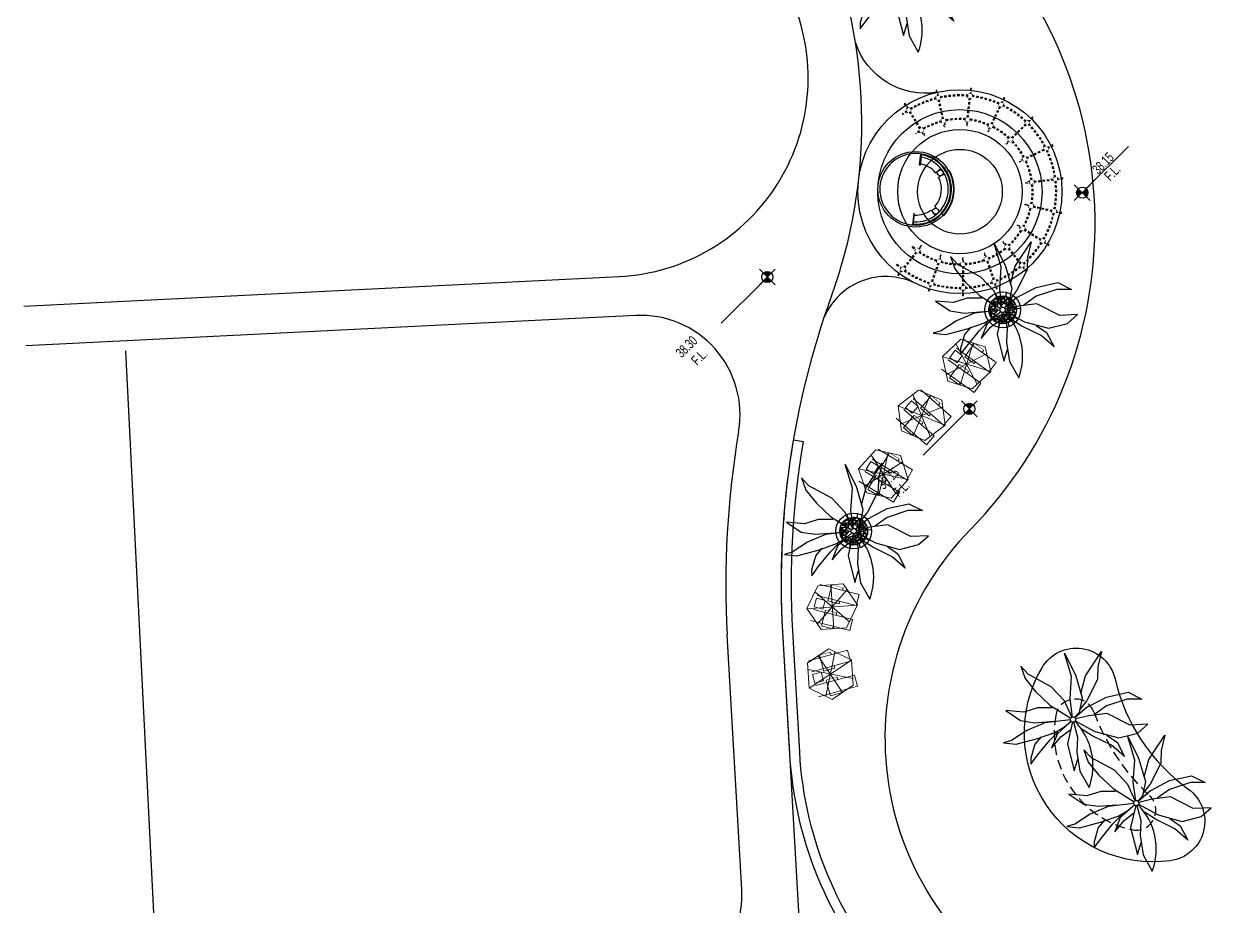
# Model space of a CAD drawing. Extents: x 309418 to 1212698, y 3438380 to 6877191.
# Drawn here: x 606396.4 to 606456.4, y 3438914.7 to 3438959.1 of the extents above; entities that cross this region are included whole.
import ezdxf
from ezdxf.enums import TextEntityAlignment as Align

# ---------------------------------------------------------------- set-up
doc = ezdxf.new("R2010")
doc.units = 0
doc.header["$MEASUREMENT"] = 0
doc.set_wipeout_variables(frame=1)
doc.linetypes.add('DASHED', pattern=[0.75, 0.5, -0.25])
doc.linetypes.add('DASHED2', pattern=[0.375, 0.25, -0.125])
for name, color, linetype in [('AR-arch.restaurant', 10, 'Continuous'), ('CR-GL$0$CR-SW', 4, 'Continuous'), ('Draft _ Lines', 20, 'Continuous'), ('DRAFT LINES', 32, 'Continuous'), ('LA-FN-PERGOLA', 20, 'DASHED2'), ('LA-GNRL-NOTES-Text-03', 240, 'Continuous'), ('LA-HARD-PAVE-HATCH-MARBLE-TYPE (PV - MT-BG-01-AN - RA- ∅ - 01)', 227, 'Continuous'), ('LA-HARD-PAVE-HATCH-WOOD-TYPE( PV - WO-DW-01-∅ - ∅-∅ - 04)', 17, 'Continuous'), ('LA-HARD-PAVE-LINE-01', 30, 'Continuous'), ('LA-PLNT-PALMS', 251, 'Continuous'), ('LA-PLNT-TREE-TRUNK', 52, 'Continuous'), ('LA-RC WALL', 5, 'Continuous')]:
    doc.layers.add(name, color=color, linetype=linetype)
doc.layers.add('HW-LA-SF-LOUNGE CHAIRS', color=215, linetype='Continuous', lineweight=0)
doc.layers.add('L-CON-SF-CABANA', color=215, linetype='Continuous', lineweight=0)
doc.layers.add('LA-GRAD-Spot Levels', color=7, linetype='Continuous', true_color=0xa50029)
doc.styles.add('TXT- (3)', font='gh-general font.shx', dxfattribs={"width": 0.7})

# ---------------------------------------------------------------- blocks, each defined once
blk = doc.blocks.new('THTRYH')
at = {"layer": 'LA-FN-PERGOLA'}
for p, q in [((682727.55, 820408.49), (682726.96, 820410.5)), ((682727.65, 820408.52), (682727.05, 820410.53)), ((682730.15, 820408.82), (682730.25, 820410.91)), ((682730.25, 820408.81), (682730.35, 820410.91)), ((682732.7, 820408.28), (682733.49, 820410.23)), ((682732.8, 820408.25), (682733.59, 820410.19)), ((682730.1, 820407.97), (682730.13, 820408.42)), ((682734.95, 820406.94), (682736.34, 820408.51)), ((682735.03, 820406.88), (682736.42, 820408.45)), ((682736.63, 820404.94), (682738.46, 820405.97)), ((682736.68, 820404.86), (682738.51, 820405.89)), ((682737.57, 820402.5), (682739.64, 820402.87)), ((682737.59, 820402.41), (682739.66, 820402.77)), ((682737.65, 820399.79), (682739.72, 820399.46)), ((682737.66, 820399.89), (682739.73, 820399.56)), ((682736.85, 820397.3), (682738.69, 820396.3)), ((682736.89, 820397.39), (682738.74, 820396.39)), ((682723.64, 820396.04), (682721.93, 820394.81)), ((682723.7, 820395.96), (682722, 820394.74)), ((682735.28, 820395.21), (682736.69, 820393.66)), ((682735.35, 820395.28), (682736.76, 820393.73)), ((682725.57, 820394.29), (682724.37, 820392.56)), ((682725.65, 820394.24), (682724.46, 820392.51)), ((682733.11, 820393.75), (682733.93, 820391.81)), ((682733.2, 820393.79), (682734.02, 820391.86)), ((682727.98, 820393.26), (682727.41, 820391.24)), ((682728.08, 820393.23), (682727.51, 820391.21)), ((682730.59, 820393.07), (682730.72, 820390.98)), ((682730.69, 820393.08), (682730.82, 820390.99))]:
    blk.add_line(p, q, dxfattribs=at)
for points in [[(682726.94, 820410.91), (682726.77, 820411.49, 0.002274), (682726.67, 820411.46), (682726.84, 820410.88)], [(682730.37, 820411.31), (682730.39, 820411.91, 0.002274), (682730.29, 820411.92), (682730.27, 820411.31)], [(682726.74, 820410.7, 0.002023), (682726.17, 820410.51), (682726.2, 820410.42, -0.001981), (682726.77, 820410.6, 0.001981)], [(682730.11, 820411.17, 0.073758), (682727.12, 820410.81, 0.073758)], [(682730.1, 820411.07, 0.073662), (682727.15, 820410.71, 0.073662)], [(682733.41, 820410.42, 0.073662), (682730.5, 820411.05, 0.073662)], [(682733.45, 820410.52, 0.073758), (682730.51, 820411.15, 0.073758)], [(682733.74, 820410.56), (682733.96, 820411.12, 0.002274), (682733.87, 820411.16), (682733.64, 820410.6)], [(682736.32, 820408.73, 0.073662), (682733.78, 820410.28, 0.073662)], [(682736.39, 820408.81, 0.073758), (682733.82, 820410.37, 0.073758)], [(682736.68, 820408.75), (682737.08, 820409.2, 0.002274), (682737.01, 820409.26), (682736.61, 820408.81)], [(682727.45, 820408.3, 0.001113), (682727.02, 820408.16), (682727.06, 820408.06, -0.001059), (682727.48, 820408.2, 0.001059)], [(682729.99, 820408.67, 0.07038), (682727.84, 820408.41, 0.07038)], [(682729.98, 820408.57, 0.070211), (682727.86, 820408.32, 0.070211)], [(682732.47, 820408.11, 0.070211), (682730.38, 820408.55, 0.070211)], [(682732.51, 820408.2, 0.07038), (682730.39, 820408.65, 0.07038)], [(682734.67, 820406.85, 0.070211), (682732.84, 820407.96, 0.070211)], [(682734.74, 820406.93, 0.07038), (682732.88, 820408.05, 0.07038)], [(682738.52, 820406.18, 0.073662), (682736.62, 820408.47, 0.073662)], [(682738.6, 820406.23, 0.073758), (682736.69, 820408.55, 0.073758)], [(682736.34, 820404.95, 0.070211), (682734.97, 820406.59, 0.070211)], [(682736.43, 820405, 0.07038), (682735.04, 820406.67, 0.07038)], [(682738.86, 820406.08), (682739.39, 820406.38, 0.002274), (682739.34, 820406.47), (682738.81, 820406.17)], [(682739.76, 820403.05, 0.073662), (682738.72, 820405.83, 0.073662)], [(682739.85, 820403.07, 0.073758), (682738.8, 820405.88, 0.073758)], [(682737.3, 820402.6, 0.070211), (682736.54, 820404.6, 0.070211)], [(682737.39, 820402.62, 0.07038), (682736.63, 820404.65, 0.07038)], [(682739.9, 820399.68, 0.073662), (682739.83, 820402.65, 0.073662)], [(682740, 820399.67, 0.073758), (682739.93, 820402.67, 0.073758)], [(682740.05, 820402.84), (682740.64, 820402.95, 0.002274), (682740.62, 820403.05), (682740.03, 820402.94)], [(682737.43, 820400.07, 0.070211), (682737.37, 820402.21, 0.070211)], [(682737.53, 820400.06, 0.07038), (682737.47, 820402.23, 0.07038)], [(682736.74, 820397.64, 0.070211), (682737.38, 820399.68, 0.070211)], [(682736.83, 820397.59, 0.07038), (682737.48, 820399.66, 0.07038)], [(682738.94, 820396.46, 0.073662), (682739.85, 820399.29, 0.073662)], [(682739.03, 820396.41, 0.073758), (682739.95, 820399.27, 0.073758)], [(682740.11, 820399.39), (682740.71, 820399.3, 0.002274), (682740.72, 820399.39), (682740.13, 820399.49)], [(682723.66, 820396.25, -0.001627), (682723.39, 820396.61), (682723.47, 820396.67, 0.001557), (682723.74, 820396.32, 0.002837)], [(682735.28, 820395.57, 0.070211), (682736.55, 820397.28, 0.070211)], [(682735.35, 820395.5, 0.07038), (682736.64, 820397.24, 0.07038)], [(682721.64, 820394.78, -0.001004), (682721.29, 820395.26), (682721.37, 820395.32, 0.00097), (682721.72, 820394.84, 0.001829)], [(682723.91, 820395.94, 0.07038), (682725.53, 820394.49, 0.07038)], [(682723.99, 820396, 0.070211), (682725.58, 820394.58, 0.070211)], [(682733.23, 820394.08, 0.070211), (682734.99, 820395.29, 0.070211)], [(682733.27, 820393.99, 0.07038), (682735.06, 820395.22, 0.07038)], [(682736.97, 820393.72, 0.073662), (682738.76, 820396.1, 0.073662)], [(682737.04, 820393.65, 0.073758), (682738.85, 820396.05, 0.073758)], [(682739.04, 820396.11), (682739.57, 820395.82, 0.002274), (682739.62, 820395.91), (682739.09, 820396.2)], [(682721.61, 820394.58), (682721.12, 820394.23, 0.002275), (682721.18, 820394.15), (682721.67, 820394.5)], [(682721.89, 820394.46, 0.073758), (682724.11, 820392.44, 0.073758)], [(682721.97, 820394.52, 0.073662), (682724.16, 820392.52, 0.073662)], [(682725.87, 820394.28, 0.07038), (682727.87, 820393.44, 0.07038)], [(682725.92, 820394.36, 0.070211), (682727.89, 820393.54, 0.070211)], [(682730.81, 820393.35, 0.070211), (682732.87, 820393.91, 0.070211)], [(682730.82, 820393.25, 0.07038), (682732.91, 820393.82, 0.07038)], [(682728.26, 820393.35, 0.07038), (682730.42, 820393.21, 0.07038)], [(682728.28, 820393.45, 0.070211), (682730.41, 820393.31, 0.070211)], [(682734.22, 820391.78, 0.073662), (682736.68, 820393.45, 0.073662)], [(682734.26, 820391.69, 0.073758), (682736.75, 820393.37, 0.073758)], [(682736.96, 820393.36), (682737.36, 820392.92, 0.002274), (682737.43, 820392.98), (682737.03, 820393.43)], [(682724.14, 820392.24), (682723.8, 820391.74, 0.002275), (682723.88, 820391.69), (682724.23, 820392.18)], [(682724.45, 820392.22, 0.073758), (682727.21, 820391.03, 0.073758)], [(682724.5, 820392.3, 0.073662), (682727.23, 820391.13, 0.073662)], [(682730.98, 820390.85, 0.073662), (682733.86, 820391.62, 0.073662)], [(682730.99, 820390.75, 0.073758), (682733.9, 820391.53, 0.073758)], [(682734.09, 820391.45), (682734.32, 820390.89, 0.002275), (682734.41, 820390.93), (682734.18, 820391.49)], [(682727.3, 820390.85), (682727.14, 820390.27, 0.002275), (682727.24, 820390.25), (682727.4, 820390.83)], [(682727.6, 820390.93, 0.073758), (682730.59, 820390.71, 0.073758)], [(682727.62, 820391.03, 0.073662), (682730.58, 820390.81, 0.073662)], [(682730.74, 820390.58), (682730.78, 820389.98, 0.002275), (682730.88, 820389.99), (682730.84, 820390.59)]]:
    blk.add_lwpolyline(points, format="xyb", dxfattribs=at)
at = {"layer": 'LA-FN-PERGOLA', "linetype": 'ByBlock'}
for points in [[(682726.7, 820410.84), (682727.08, 820410.95), (682727.19, 820410.57), (682726.81, 820410.46)], [(682730.11, 820411.32), (682730.51, 820411.3), (682730.5, 820410.9), (682730.1, 820410.92)], [(682733.5, 820410.66), (682733.87, 820410.51), (682733.72, 820410.14), (682733.35, 820410.28)], [(682736.48, 820408.92), (682736.79, 820408.66), (682736.52, 820408.36), (682736.22, 820408.62)], [(682727.41, 820408.44), (682727.79, 820408.56), (682727.91, 820408.17), (682727.52, 820408.06)], [(682730, 820408.83), (682730.4, 820408.81), (682730.38, 820408.41), (682729.98, 820408.43)], [(682732.57, 820408.34), (682732.94, 820408.19), (682732.79, 820407.82), (682732.42, 820407.97)], [(682734.84, 820407.04), (682735.14, 820406.78), (682734.88, 820406.48), (682734.58, 820406.74)], [(682736.56, 820405.07), (682736.76, 820404.73), (682736.41, 820404.53), (682736.21, 820404.87)], [(682738.73, 820406.3), (682738.93, 820405.96), (682738.59, 820405.76), (682738.39, 820406.1)], [(682737.54, 820402.65), (682737.62, 820402.26), (682737.23, 820402.18), (682737.15, 820402.57)], [(682740, 820403.09), (682740.08, 820402.7), (682739.69, 820402.63), (682739.61, 820403.02)], [(682737.68, 820400.04), (682737.63, 820399.64), (682737.23, 820399.7), (682737.29, 820400.09)], [(682740.15, 820399.65), (682740.09, 820399.25), (682739.7, 820399.31), (682739.75, 820399.7)], [(682736.96, 820397.53), (682736.78, 820397.17), (682736.42, 820397.35), (682736.6, 820397.71)], [(682723.79, 820395.85), (682723.54, 820396.16), (682723.86, 820396.41), (682724.11, 820396.1)], [(682739.16, 820396.34), (682738.98, 820395.99), (682738.62, 820396.17), (682738.81, 820396.52)], [(682735.46, 820395.39), (682735.17, 820395.11), (682734.89, 820395.4), (682735.18, 820395.67)], [(682721.77, 820394.37), (682721.53, 820394.69), (682721.84, 820394.93), (682722.09, 820394.62)], [(682725.79, 820394.15), (682725.45, 820394.36), (682725.66, 820394.7), (682726, 820394.49)], [(682733.34, 820393.85), (682732.98, 820393.68), (682732.81, 820394.05), (682733.17, 820394.22)], [(682737.15, 820393.54), (682736.86, 820393.26), (682736.58, 820393.55), (682736.87, 820393.83)], [(682724.37, 820392.09), (682724.03, 820392.31), (682724.25, 820392.65), (682724.58, 820392.43)], [(682728.22, 820393.2), (682727.83, 820393.29), (682727.92, 820393.68), (682728.31, 820393.59)], [(682730.84, 820393.1), (682730.44, 820393.06), (682730.4, 820393.45), (682730.79, 820393.5)], [(682727.56, 820390.79), (682727.17, 820390.88), (682727.27, 820391.27), (682727.65, 820391.18)], [(682734.32, 820391.55), (682733.96, 820391.39), (682733.79, 820391.75), (682734.16, 820391.92)], [(682731.01, 820390.6), (682730.61, 820390.56), (682730.57, 820390.96), (682730.97, 820391)]]:
    blk.add_lwpolyline(points, close=True, dxfattribs=at)
at = {"layer": 'LA-FN-PERGOLA'}
for points in [[(682727.67, 820408.1), (682727.79, 820407.67), (682727.89, 820407.7), (682727.76, 820408.13)], [(682730.23, 820408.41), (682730.2, 820407.96), (682730.1, 820407.97)], [(682732.55, 820407.91), (682732.39, 820407.5), (682732.48, 820407.46), (682732.65, 820407.88)], [(682734.68, 820406.65), (682734.39, 820406.31), (682734.46, 820406.24), (682734.76, 820406.58)], [(682736.28, 820404.75), (682735.89, 820404.53), (682735.94, 820404.44), (682736.34, 820404.66)], [(682737.18, 820402.43), (682736.74, 820402.36), (682736.75, 820402.26), (682737.2, 820402.34)], [(682737.27, 820399.96), (682736.82, 820400.03), (682736.81, 820399.93), (682737.25, 820399.86)], [(682736.5, 820397.49), (682736.1, 820397.71), (682736.15, 820397.8), (682736.54, 820397.58)], [(682724.03, 820396.2), (682724.39, 820396.46), (682724.33, 820396.54), (682723.96, 820396.27)], [(682725.88, 820394.56), (682726.14, 820394.93), (682726.05, 820394.99), (682725.8, 820394.62)], [(682735.01, 820395.51), (682734.71, 820395.84), (682734.78, 820395.91), (682735.08, 820395.58)], [(682728.18, 820393.62), (682728.31, 820394.05), (682728.21, 820394.08), (682728.09, 820393.64)], [(682730.66, 820393.48), (682730.63, 820393.93), (682730.53, 820393.92), (682730.56, 820393.47)], [(682733.05, 820394.16), (682732.87, 820394.57), (682732.78, 820394.53), (682732.96, 820394.12)]]:
    blk.add_lwpolyline(points, dxfattribs=at)
at = {"linetype": 'ByBlock'}
for points in [[(682726.7, 820410.84), (682727.08, 820410.95), (682727.19, 820410.57), (682726.81, 820410.46)], [(682730.11, 820411.32), (682730.51, 820411.3), (682730.5, 820410.9), (682730.1, 820410.92)], [(682733.5, 820410.66), (682733.87, 820410.51), (682733.72, 820410.14), (682733.35, 820410.28)], [(682736.48, 820408.92), (682736.79, 820408.66), (682736.52, 820408.36), (682736.22, 820408.62)], [(682727.41, 820408.44), (682727.79, 820408.56), (682727.91, 820408.17), (682727.52, 820408.06)], [(682730, 820408.83), (682730.4, 820408.81), (682730.38, 820408.41), (682729.98, 820408.43)], [(682732.57, 820408.34), (682732.94, 820408.19), (682732.79, 820407.82), (682732.42, 820407.97)], [(682734.84, 820407.04), (682735.14, 820406.78), (682734.88, 820406.48), (682734.58, 820406.74)], [(682736.56, 820405.07), (682736.76, 820404.73), (682736.41, 820404.53), (682736.21, 820404.87)], [(682738.73, 820406.3), (682738.93, 820405.96), (682738.59, 820405.76), (682738.39, 820406.1)], [(682737.54, 820402.65), (682737.62, 820402.26), (682737.23, 820402.18), (682737.15, 820402.57)], [(682740, 820403.09), (682740.08, 820402.7), (682739.69, 820402.63), (682739.61, 820403.02)], [(682737.68, 820400.04), (682737.63, 820399.64), (682737.23, 820399.7), (682737.29, 820400.09)], [(682740.15, 820399.65), (682740.09, 820399.25), (682739.7, 820399.31), (682739.75, 820399.7)], [(682736.96, 820397.53), (682736.78, 820397.17), (682736.42, 820397.35), (682736.6, 820397.71)], [(682723.79, 820395.85), (682723.54, 820396.16), (682723.86, 820396.41), (682724.11, 820396.1)], [(682739.16, 820396.34), (682738.98, 820395.99), (682738.62, 820396.17), (682738.81, 820396.52)], [(682735.46, 820395.39), (682735.17, 820395.11), (682734.89, 820395.4), (682735.18, 820395.67)], [(682721.77, 820394.37), (682721.53, 820394.69), (682721.84, 820394.93), (682722.09, 820394.62)], [(682725.79, 820394.15), (682725.45, 820394.36), (682725.66, 820394.7), (682726, 820394.49)], [(682733.34, 820393.85), (682732.98, 820393.68), (682732.81, 820394.05), (682733.17, 820394.22)], [(682737.15, 820393.54), (682736.86, 820393.26), (682736.58, 820393.55), (682736.87, 820393.83)], [(682724.37, 820392.09), (682724.03, 820392.31), (682724.25, 820392.65), (682724.58, 820392.43)], [(682728.22, 820393.2), (682727.83, 820393.29), (682727.92, 820393.68), (682728.31, 820393.59)], [(682730.84, 820393.1), (682730.44, 820393.06), (682730.4, 820393.45), (682730.79, 820393.5)], [(682727.56, 820390.79), (682727.17, 820390.88), (682727.27, 820391.27), (682727.65, 820391.18)], [(682734.32, 820391.55), (682733.96, 820391.39), (682733.79, 820391.75), (682734.16, 820391.92)], [(682731.01, 820390.6), (682730.61, 820390.56), (682730.57, 820390.96), (682730.97, 820391)]]:
    blk.add_wipeout(points, dxfattribs=at).dxf.layer = 'LA-FN-PERGOLA'
blk = doc.blocks.new('Lounge 1')
at = {"lineweight": 13, "extrusion": (0, 0, -1)}
blk.add_line((0.411, 1.439), (0.411, 0.859), dxfattribs=at)
blk.add_wipeout([(0.29, 0.859), (0.29, 0), (-0.29, 0), (-0.29, 0.859), (-0.411, 0.859), (-0.411, 1.439), (-0.29, 1.439), (-0.29, 2.03), (0.29, 2.03), (0.29, 1.439), (0.411, 1.439), (0.411, 0.859)])
at = {"extrusion": (0, 0, -1)}
for p, q in [((-0.29, 2.03), (-0.29, 0)), ((0.29, 2.03), (0.29, 0)), ((0.29, 0), (-0.29, 0))]:
    blk.add_line(p, q, dxfattribs=at)
at = {"lineweight": 13, "extrusion": (0, 0, -1)}
for p, q in [((-0.29, 1.439), (-0.411, 1.439)), ((-0.411, 1.439), (-0.411, 0.859)), ((0.411, 1.439), (0.29, 1.439)), ((-0.29, 0.859), (-0.411, 0.859)), ((0.411, 0.859), (0.29, 0.859))]:
    blk.add_line(p, q, dxfattribs=at)
blk.add_lwpolyline([(0.29, 1.439), (-0.29, 1.439)])
blk = doc.blocks.new('umbrella')
blk.add_lwpolyline([(-0.328, 1.236), (-1.23, 0.331), (-0.897, -0.902), (0.338, -1.231), (1.239, -0.326), (0.907, 0.907)], close=True)
for points in [[(0.329, -1.229), (-0.331, 1.235)], [(1.074, 0.287), (-1.064, -0.282)]]:
    blk.add_lwpolyline(points)
at = {"layer": 'L-CON-SF-CABANA', "extrusion": (0, 0, -1)}
for p, q in [((0.575, 0.995), (-0.571, -0.989)), ((-0.987, 0.575), (0.996, -0.57))]:
    blk.add_line(p, q, dxfattribs=at)
blk = doc.blocks.new('LA-SIDE TABLE-0')
at = {"layer": 'HW-LA-SF-LOUNGE CHAIRS'}
blk.add_lwpolyline([(-0.161, 0.157), (0.161, -0.157), (-0.153, -0.479), (-0.475, -0.166)], close=True, dxfattribs=at)
blk = doc.blocks.new('*U427')
at = {"layer": 'HW-LA-SF-LOUNGE CHAIRS', "rotation": 322.0153107819253}
blk.add_blockref('Lounge 1', (-0.197, -1.312), dxfattribs=at)
blk.add_blockref('Lounge 1', (-1.222, -0.512), dxfattribs=at)
at = {"rotation": 6.225582621063503}
blk.add_blockref('LA-SIDE TABLE-0', (0.54, 0.688), dxfattribs=at)
at = {"layer": 'HW-LA-SF-LOUNGE CHAIRS', "rotation": 325.5243040597444}
blk.add_blockref('umbrella', (-0.002, -0.006), dxfattribs=at)
blk = doc.blocks.new('*U428')
at = {"layer": 'HW-LA-SF-LOUNGE CHAIRS', "rotation": 311.7109152959576}
blk.add_blockref('Lounge 1', (-0.429, -1.256), dxfattribs=at)
blk.add_blockref('Lounge 1', (-1.294, -0.285), dxfattribs=at)
at = {"rotation": 355.9211871350959}
blk.add_blockref('LA-SIDE TABLE-0', (0.654, 0.58), dxfattribs=at)
at = {"layer": 'HW-LA-SF-LOUNGE CHAIRS', "rotation": 315.2199085737768}
blk.add_blockref('umbrella', (-0.003, -0.005), dxfattribs=at)
blk = doc.blocks.new('*U429')
at = {"layer": 'HW-LA-SF-LOUNGE CHAIRS', "rotation": 317.0676844594533}
blk.add_blockref('Lounge 1', (-0.31, -1.29), dxfattribs=at)
blk.add_blockref('Lounge 1', (-1.261, -0.405), dxfattribs=at)
at = {"rotation": 1.277956298591518}
blk.add_blockref('LA-SIDE TABLE-0', (0.597, 0.639), dxfattribs=at)
at = {"layer": 'HW-LA-SF-LOUNGE CHAIRS', "rotation": 320.5766777372725}
blk.add_blockref('umbrella', (-0.003, -0.006), dxfattribs=at)
blk = doc.blocks.new('GH-B-LA-PL-PALM')
for p, q in [((-1.517, 2.964), (-2.174, 3.082)), ((-2.174, 3.082), (-1.583, 2.408)), ((-1.583, 2.408), (-1.319, 1.141)), ((-0.725, 2.373), (-1.517, 2.964)), ((-2.808, 1.298), (-2.97, 2.047)), ((-2.97, 2.047), (-2.513, 1.474)), ((-0.226, 1.232), (-0.725, 2.373)), ((-1.933, 0.598), (-2.808, 1.298)), ((-2.513, 1.474), (-1.587, 0.875)), ((-0.022, 0.123), (-0.226, 1.232)), ((-1.587, 0.875), (-0.851, 0.675)), ((-1.319, 1.141), (-0.653, 0.504)), ((-0.955, 0.175), (-1.933, 0.598)), ((-0.955, 0.175), (-0.123, 0.023)), ((-0.653, 0.504), (-0.099, 0.076)), ((-0.585, -0.034), (-1.172, -0.045)), ((0.206, -1.184), (0.662, -1.757)), ((0.662, -1.757), (1.267, -2.163)), ((1.267, -2.163), (1.777, -2.915))]:
    blk.add_line(p, q)
for points in [[(-0.451, 1.808), (-0.499, 2.44), (-0.17, 3.188), (-0.209, 2.316), (0.031, 1.265), (0.106, 0.609)], [(0.075, 0.1), (0.543, 0.728), (1.155, 1.179), (1.809, 1.901), (2.162, 2.778)], [(0.112, 0.054), (1.131, 0.546), (1.977, 1.672), (1.392, 1.44)], [(-0.085, -0.091), (-0.721, -0.772), (-1.64, -1.411), (-2.332, -2.431), (-1.827, -1.319), (-1.132, -0.325), (-0.476, 0.023), (-0.125, 0.006)], [(0.484, -0.064), (1.072, -0.167), (1.803, 0.069), (1.06, 0.076), (0.462, 0.223)], [(-1.27, -0.522), (-2.104, -0.891), (-3.563, -1.025), (-2.852, -0.688), (-2.355, -0.309), (-1.172, -0.045)], [(-0.056, -0.112), (-0.459, -0.92), (-0.598, -1.887), (-0.356, -3.184), (-0.437, -3.729), (-0.092, -3.173), (0.082, -2.348), (0.165, -1.363), (0.015, -0.124)], [(0.089, -0.087), (1.018, -0.999), (1.885, -1.46), (2.766, -1.745), (3.106, -1.976), (2.762, -1.439), (1.868, -0.796), (1.076, -0.298), (0.553, -0.094), (0.123, -0.021)], [(1.682, -0.703), (2.163, -0.713), (2.841, -0.428), (3.079, -0.234), (2.524, -0.261), (1.55, -0.256), (0.968, -0.194)], [(1.777, -2.915), (1.7, -2.02), (1.329, -1.394), (0.682, -0.702)]]:
    blk.add_lwpolyline(points)
blk.add_arc((3.175, -0.24), 3.184, 108.55511, 173.42729)
at = {"layer": 'LA-PLNT-TREE-TRUNK'}
blk.add_circle((0, 0), 0.131, dxfattribs=at)
blk = doc.blocks.new('GH-B-LA-HD-FURN-Tree-Pit-140-C2')
blk.add_wipeout([(-0.285, 0.639), (-0.331, 0.617), (-0.371, 0.593), (-0.464, 0.524), (-0.509, 0.48), (-0.547, 0.437), (-0.566, 0.411), (-0.593, 0.373), (-0.614, 0.337), (-0.643, 0.276), (-0.665, 0.22), (-0.683, 0.154), (-0.692, 0.107), (-0.698, 0.047), (-0.7, 0.008), (-0.7, -0.016), (-0.696, -0.075), (-0.684, -0.149), (-0.657, -0.241), (-0.632, -0.301), (-0.605, -0.352), (-0.578, -0.395), (-0.516, -0.473), (-0.43, -0.552), (-0.377, -0.59), (-0.308, -0.629), (-0.192, -0.673), (-0.137, -0.686), (-0.026, -0.7), (0.028, -0.699), (0.16, -0.681), (0.232, -0.66), (0.287, -0.638), (0.411, -0.567), (0.473, -0.516), (0.517, -0.472), (0.565, -0.413), (0.608, -0.346), (0.66, -0.234), (0.679, -0.17), (0.695, -0.08), (0.699, 0.027), (0.674, 0.189), (0.649, 0.262), (0.618, 0.329), (0.576, 0.398), (0.529, 0.458), (0.47, 0.518), (0.414, 0.565), (0.336, 0.614), (0.277, 0.643), (0.234, 0.66), (0.176, 0.677), (0.135, 0.687), (0.1, 0.693), (0.045, 0.699), (0.004, 0.7), (-0.03, 0.699), (-0.071, 0.696), (-0.096, 0.693), (-0.124, 0.689), (-0.195, 0.672)])
at = {"linetype": 'Continuous', "ltscale": 7}
blk.add_circle((0, 0), 0.7, dxfattribs=at)
for centre, radius in [((0, 0), 0.7), ((-0.106, 0.624, 0), 0.0312), ((-0.592, 0.009, 0), 0.0312), ((-0.526, 0.216, 0), 0.0751), ((-0.542, 0.345, 0), 0.0312), ((-0.482, 0.387, 0), 0.0312), ((-0.442, 0.118, 0), 0.0312), ((-0.432, -0.011, 0), 0.0312), ((-0.385, 0.277, 0), 0.0744), ((-0.38, 0.429, 0), 0.0489), ((-0.345, 0.538, 0), 0.0489), ((-0.319, 0.363, 0), 0.0312), ((-0.319, 0.189, 0), 0.0312), ((-0.223, 0.255, 0), 0.0751), ((-0.203, 0.436, 0), 0.0864), ((-0.239, 0.566, 0), 0.0312), ((-0.046, 0.394, 0), 0.0751), ((-0.067, 0.526, 0), 0.0489), ((0.025, 0.561, 0), 0.0312), ((0.091, 0.494, 0), 0.0489), ((0.075, 0.397, 0), 0.0312), ((0.163, 0.33, 0), 0.0312), ((0.221, 0.245, 0), 0.0744), ((0.226, 0.418, 0), 0.0751), ((0.247, 0.56, 0), 0.0312), ((0.336, -0.05, 0), 0.0744), ((0.328, 0.519, 0), 0.0489), ((0.314, 0.186, 0), 0.0312), ((0.342, 0.102, 0), 0.0489), ((0.39, 0.277, 0), 0.0744), ((0.396, 0.429, 0), 0.0489), ((0.498, 0.095, 0), 0.0751), ((0.498, -0.073, 0), 0.0751), ((0.48, 0.346, 0), 0.0312), ((0.553, 0.255, 0), 0.0751), ((0.602, 0.143, 0), 0.0312), ((-0.664, -0.034, 0), 0.0312), ((-0.602, -0.135, 0), 0.0744), ((-0.523, -0.055, 0), 0.0312), ((-0.508, -0.414, 0), 0.0312), ((-0.505, -0.182, 0), 0.0312), ((-0.43, -0.174, 0), 0.0312), ((-0.406, -0.372, 0), 0.0489), ((-0.386, -0.273, 0), 0.0489), ((-0.327, -0.118, 0), 0.0744), ((-0.345, -0.437, 0), 0.0312), ((-0.285, -0.24, 0), 0.0489), ((-0.249, -0.546, 0), 0.0751), ((-0.229, -0.365, 0), 0.0864), ((-0.214, -0.155, 0), 0.0312), ((-0.144, -0.505, 0), 0.0312), ((-0.11, -0.277, 0), 0.0489), ((-0.086, -0.557, 0), 0.0489), ((0.043, -0.574, 0), 0.0751), ((0.028, -0.318, 0), 0.0489), ((0.011, -0.474, 0), 0.0312), ((0.049, -0.404, 0), 0.0312), ((0.112, -0.242, 0), 0.0489), ((0.195, -0.556, 0), 0.0744), ((0.2, -0.382, 0), 0.0751), ((0.184, -0.17, 0), 0.0312), ((0.211, -0.253, 0), 0.0489), ((0.255, -0.157, 0), 0.0312), ((0.274, -0.477, 0), 0.0312), ((0.346, -0.263, 0), 0.0489), ((0.37, -0.372, 0), 0.0489), ((0.384, -0.154, 0), 0.0312), ((0.454, -0.455, 0), 0.0312), ((0.456, -0.261, 0), 0.0312), ((0.521, -0.179, 0), 0.0312), ((-0.175, -0.631, 0), 0.0312), ((0.01, -0.669, 0), 0.0312)]:
    blk.add_circle(centre, radius)
for centre, radius, start, end in [((-0.141, 0.712, 0), 0.0489, 225.13359, 337.31896), ((0.053, 0.676, 0), 0.0744, 161.29619, 9.73208), ((0.228, 0.639, 0), 0.0312, 117.36186, 23.37918), ((-0.738, 0.073, 0), 0.0751, 300.56995, 48.13189), ((-0.667, 0.152, 0), 0.0312, 228.25091, 106.0031), ((-0.703, 0.259, 0), 0.0489, 338.95156, 340.5973), ((-0.617, 0.292, 0), 0.0312, 212.38699, 96.93294), ((-0.532, 0.493, 0), 0.0744, 249.8969, 24.44616), ((0.491, 0.534, 0), 0.0312, 191.31199, 263.52729), ((0.572, 0.436, 0), 0.0864, 143.86727, 290.7577), ((0.676, 0.067, 0), 0.0751, 82.37222, 288.96734), ((-0.683, -0.259, 0), 0.0489, 330.55443, 70.90521), ((-0.558, -0.308, 0), 0.0744, 243.04684, 174.73742), ((-0.568, -0.456, 0), 0.0312, 13.63317, 63.92155), ((-0.411, -0.524, 0), 0.0744, 297.59757, 166.13286), ((-0.345, -0.612, 0), 0.0312, 335.79609, 145.33578), ((0.364, -0.524, 0), 0.0744, 340.2974, 269.33505), ((0.527, -0.546, 0), 0.0751, 97.23348, 170.67419), ((0.547, -0.365, 0), 0.0864, 29.69595, 262.86872), ((0.661, -0.083, 0), 0.0489, 40.76282, 304.86097), ((0.672, -0.262, 0), 0.0489, 95.69847, 221.74846), ((0.664, -0.168, 0), 0.0312, 47.4763, 284.07386), ((0.73, -0.03, 0), 0.0312, 164.22546, 190.99296), ((-0.126, -0.734, 0), 0.0751, 29.1719, 131.34724), ((0.145, -0.71, 0), 0.0751, 33.568, 169.58741)]:
    blk.add_arc(centre, radius, start, end)
blk = doc.blocks.new('P200')
blk.add_lwpolyline([(0, -0.1), (0, 0.1)])
blk = doc.blocks.new('COARSE GRAVEL')
blk.add_wipeout([(0.677, 0.593), (0.693, 0.574), (0.693, 0.574), (0.73, 0.527), (0.758, 0.485), (0.793, 0.425), (0.81, 0.393), (0.831, 0.346), (0.85, 0.297), (0.867, 0.242), (0.883, 0.174), (0.894, 0.105), (0.899, 0.041), (0.9, -0.016), (0.898, -0.066), (0.892, -0.123), (0.88, -0.186), (0.867, -0.24), (0.848, -0.301), (0.82, -0.372), (0.79, -0.431), (0.757, -0.487), (0.72, -0.54), (0.681, -0.589), (0.641, -0.632), (0.605, -0.666), (0.579, -0.689), (0.53, -0.728), (0.477, -0.763), (0.444, -0.783), (0.404, -0.804), (0.374, -0.819), (0.305, -0.847), (0.25, -0.865), (0.153, -0.887), (0.088, -0.896), (0.02, -0.9), (-0.062, -0.898), (-0.179, -0.882), (-0.241, -0.867), (-0.295, -0.85), (-0.358, -0.826), (-0.43, -0.791), (-0.464, -0.771), (-0.526, -0.731), (-0.571, -0.696), (-0.616, -0.656), (-0.68, -0.59), (-0.714, -0.548), (-0.748, -0.5), (-0.791, -0.43), (-0.832, -0.343), (-0.866, -0.245), (-0.889, -0.14), (-0.899, -0.041), (-0.897, 0.077), (-0.881, 0.186), (-0.856, 0.277), (-0.839, 0.326), (-0.811, 0.39), (-0.778, 0.452), (-0.742, 0.509), (-0.702, 0.563), (-0.651, 0.621), (-0.592, 0.678), (-0.491, 0.754), (-0.4, 0.806), (-0.329, 0.838), (-0.192, 0.879), (-0.105, 0.894), (0.013, 0.9), (0.085, 0.896), (0.203, 0.877), (0.251, 0.864), (0.353, 0.828), (0.407, 0.803), (0.424, 0.794), (0.47, 0.768), (0.49, 0.755), (0.524, 0.732), (0.558, 0.706), (0.616, 0.656), (0.651, 0.622)])
at = {"rotation": 45.00000000604048}
blk.add_blockref('GH-B-LA-HD-FURN-Tree-Pit-140-C2', (0, 0), dxfattribs=at)
at = {"layer": 'LA-HARD-PAVE-HATCH-WOOD-TYPE( PV - WO-DW-01-∅ - ∅-∅ - 04)'}
blk.add_circle((0, 0), 0.9, dxfattribs=at)
at = {"layer": 'LA-HARD-PAVE-LINE-01'}
blk.add_circle((0, 0), 0.7, dxfattribs=at)
at = {"layer": 'LA-HARD-PAVE-HATCH-WOOD-TYPE( PV - WO-DW-01-∅ - ∅-∅ - 04)'}
for p, rotation in [((-0.24, 0.763), 197.4295865630063), ((0.252, 0.759), 161.6197243753375), ((-0.8, 0.013), 269.0493109383438), ((-0.641, 0.479), 233.239448750675), ((0.649, 0.468), 125.8098621876688), ((-0.656, -0.457), 304.8591731260126), ((0.633, -0.489), 52.28875968901892), ((0.8, -0.027), 88.09862187668766), ((-0.265, -0.755), 340.6690353136814), ((0.227, -0.767), 16.47889750135008)]:
    blk.add_blockref('P200', p, dxfattribs=dict(at, rotation=rotation))
blk = doc.blocks.new('*U27')
for points in [[(0, -0.00113, -0.414214), (-0.00113, 0), (0, 0)], [(0, 0.00113, -0.414214), (0.00113, 0), (0, 0)]]:
    blk.add_hatch(color=256).paths.add_polyline_path(points)
for p, q in [((-0.01314, 0), (-0.00113, 0)), ((-0.00225, 0), (0.00225, 0)), ((0, 0.00225), (0, -0.00225))]:
    blk.add_line(p, q)
blk.add_circle((0, 0), 0.00113)
at = {"layer": 'LA-GNRL-NOTES-Text-03', "style": 'TXT- (3)', "width": 0.7}
blk.add_attdef('LEVEL', text='', height=0.002, dxfattribs=at).set_placement((-0.00713, -0.00038), align=Align.BOTTOM_CENTER)
blk.add_attdef('TYPE', text='', height=0.002, dxfattribs=at).set_placement((-0.00713, -0.00042), align=Align.TOP_CENTER)
blk = doc.blocks.new('*U391')
at = {"layer": 'HW-LA-SF-LOUNGE CHAIRS', "rotation": 338.5038392768856}
blk.add_blockref('Lounge 1', (0.183, -1.314), dxfattribs=at)
blk.add_blockref('Lounge 1', (-1.026, -0.838), dxfattribs=at)
at = {"rotation": 22.71411111602389}
blk.add_blockref('LA-SIDE TABLE-0', (0.322, 0.813), dxfattribs=at)
at = {"layer": 'HW-LA-SF-LOUNGE CHAIRS', "rotation": 342.0128325547048}
blk.add_blockref('umbrella', (0, -0.006), dxfattribs=at)
blk = doc.blocks.new('*U397')
at = {"layer": 'HW-LA-SF-LOUNGE CHAIRS', "rotation": 8.087122662927872}
blk.add_blockref('Lounge 1', (0.808, -1.052), dxfattribs=at)
blk.add_blockref('Lounge 1', (-0.479, -1.235), dxfattribs=at)
at = {"rotation": 52.29739450206612}
blk.add_blockref('LA-SIDE TABLE-0', (-0.121, 0.866), dxfattribs=at)
at = {"layer": 'HW-LA-SF-LOUNGE CHAIRS', "rotation": 11.59611594074705}
blk.add_blockref('umbrella', (0.003, -0.006), dxfattribs=at)
blk = doc.blocks.new('*U402')
for points in [[(0, 0.00113, 0.414214), (-0.00113, 0), (0, 0)], [(0, -0.00113, 0.414214), (0.00113, 0), (0, 0)]]:
    blk.add_hatch(color=256).paths.add_polyline_path(points)
for p, q in [((0.00225, 0), (-0.00225, 0)), ((0, 0.00225), (0, -0.00225)), ((0.00113, 0), (0.01314, 0))]:
    blk.add_line(p, q)
blk.add_circle((0, 0), 0.00113)
at = {"layer": 'LA-GNRL-NOTES-Text-03', "style": 'TXT- (3)', "width": 0.7}
blk.add_attdef('LEVEL', text='', height=0.002, dxfattribs=at).set_placement((0.00713, -0.00038), align=Align.BOTTOM_CENTER)
blk.add_attdef('TYPE', text='', height=0.002, dxfattribs=at).set_placement((0.00713, -0.00042), align=Align.TOP_CENTER)
blk = doc.blocks.new('AR-A$C614D12AD')
at = {"layer": 'AR-arch.restaurant'}
for p, q in [((-12.28, -0.5), (-17.99, -0.5)), ((-17.97, -0.98), (-12.28, -0.98)), ((-12.28, -0.98), (-12.28, -0.5)), ((12.28, -0.5), (17.99, -0.5)), ((12.28, -0.98), (17.97, -0.98)), ((-11.48, -15.64), (-10.65, -14.51)), ((11.48, -15.64), (10.65, -14.51))]:
    blk.add_line(p, q, dxfattribs=at)
for points in [[(12.28, -0.98), (12.28, -0.5)], [(-9.45, -8.92), (-11.84, -11.36)], [(-7.4, -10.69), (-9.45, -13.42)], [(7.4, -10.69), (9.45, -13.42)], [(9.45, -8.92), (11.84, -11.36)]]:
    blk.add_lwpolyline(points, dxfattribs=at)
for centre, radius in [((0, 0), 19), ((-9.71, -11.3), 1.5), ((9.71, -11.31), 1.5)]:
    blk.add_circle(centre, radius, dxfattribs=at)
for radius, start, end in [(18, 356.8783, 149.41015), (18, 149.41015, 183.1217), (18, 183.1217, 356.8783), (17.6, 183.19272, 356.80728), (16.4, 183.4266, 356.5734), (13, 184.32432, 223.35585), (13, 316.64415, 355.67568), (13, 235.30867, 304.69133), (19.4, 233.70885, 306.29115)]:
    blk.add_arc((0, 0), radius, start, end, dxfattribs=at)

msp = doc.modelspace()

# ---------------------------------------------------------------- linework, layer by layer
at = {"layer": 'CR-GL$0$CR-SW'}
msp.add_line((606401.55447, 3438942.61319), (606406.60126, 3438841.33886), dxfattribs=at)
at = {"layer": 'Draft _ Lines', "color": 114, "linetype": 'DASHED', "true_color": 0x139b48}
msp.add_lwpolyline([(606450.25465, 3438924.44461, 0.11695682), (606453.05337, 3438920.23577, -0.76396228), (606452.15363, 3438918.52873, -0.40227925), (606448.33246, 3438924.27517, -0.76396228)], format="xyb", close=True, dxfattribs=at)
at = {"layer": 'DRAFT LINES'}
for p, q in [((606427.21038, 3438944.39351), (606396.53573, 3438942.86491)), ((606432.54522, 3438915.51021), (606431.81489, 3438928.32515))]:
    msp.add_line(p, q, dxfattribs=at)
msp.add_lwpolyline([(606396.43618, 3438944.86243), (606426.382, 3438946.35471, 0.52752569), (606435.01234, 3438960.42627, -0.17665985), (606433.68461, 3438979.09964, 0.46188945), (606425.25512, 3438991.78056)], format="xyb", dxfattribs=at)
msp.add_lwpolyline([(606451.31865, 3438926.11149, 0.18176146), (606455.00206, 3438920.57221, -0.67818384), (606454.09904, 3438916.96735, -0.62517828), (606447.64509, 3438926.6731, -0.67818384)], format="xyb", close=True, dxfattribs=at)
for centre, radius, start, end in [((606427.45923, 3438939.39971), 5, 350.3264786, 92.8528522), ((606477.24118, 3438930.914), 45.5, 170.3264786, 183.2617627), ((606427.55332, 3438915.22572), 5, 272.8528892, 3.2617627)]:
    msp.add_arc(centre, radius, start, end, dxfattribs=at)
at = {"layer": 'DRAFT LINES', "color": 4}
msp.add_arc((606454.74663, 3438923.11716), 15, 135.5918455, 235.7339757, dxfattribs=at)

# ---------------------------------------------------------------- block references
at = {"layer": 'HW-LA-SF-LOUNGE CHAIRS', "rotation": 97.11939460951163}
msp.add_blockref('*U427', (606439.66411, 3438936.4082), dxfattribs=at)
at = {"layer": 'LA-FN-PERGOLA', "xscale": 0.4750001963556763, "yscale": 0.4750001963556763, "zscale": 0.4750001963556763, "rotation": 15.64029442303722}
msp.add_blockref('THTRYH', (399213.8441, 2976259.52788), dxfattribs=at)
at = {"layer": 'LA-GRAD-Spot Levels'}
ref = msp.add_blockref('*U27', (606433.83059, 3438946.32716), dxfattribs=dict(at, xscale=250.0000000000001, yscale=250.0000000000001, zscale=250.0000000000001, rotation=45))
ref.add_attrib('LEVEL', '38.30', dxfattribs={"layer": 'LA-GNRL-NOTES-Text-03', "height": 0.5, "rotation": 45, "style": 'TXT- (3)', "width": 0.7}).set_placement((606430.04685, 3438942.54342), align=Align.BOTTOM_CENTER)
ref.add_attrib('TYPE', 'F.L.', dxfattribs={"layer": 'LA-GNRL-NOTES-Text-03', "height": 0.5, "rotation": 45, "style": 'TXT- (3)', "width": 0.7}).set_placement((606430.23553, 3438942.48877), align=Align.TOP_CENTER)
at = {"layer": 'LA-PLNT-PALMS', "rotation": 231.1357011280185}
for p in [(606449.20403, 3438924.06877), (606452.38566, 3438919.86617)]:
    msp.add_blockref('GH-B-LA-PL-PALM', p, dxfattribs=at)

# ---------------------------------------------------------------- next in the draw order: linework, layer by layer
at = {"layer": 'DRAFT LINES'}
for points in [[(606442.37821, 3438955.62257, -0.37021546), (606438.25686, 3438958.14079, -0.13949071)], [(606441.22013, 3438946.03428, 0.42245951), (606436.70444, 3438944.33274, 0.13949071)]]:
    msp.add_lwpolyline(points, format="xyb", dxfattribs=at)
for radius in [5.12913, 4.12913, 3.12913, 2.12913]:
    msp.add_circle((606443.51553, 3438950.62112), radius, dxfattribs=at)

# ---------------------------------------------------------------- next in the draw order: block references
at = {"layer": 'AR-arch.restaurant', "xscale": 0.1000000000000001, "yscale": 0.1000000000000001, "zscale": 0.1000000000000001, "rotation": 83.11259953312361}
msp.add_blockref('AR-A$C614D12AD', (606441.28964, 3438950.74124), dxfattribs=at)
at = {"layer": 'HW-LA-SF-LOUNGE CHAIRS', "rotation": 97.11939460951163}
msp.add_blockref('*U428', (606441.58527, 3438939.36142), dxfattribs=at)
at = {"layer": 'LA-GRAD-Spot Levels', "xscale": 250.0000000000001, "yscale": 250.0000000000001, "zscale": 250.0000000000001, "rotation": 45}
msp.add_blockref('*U402', (606449.66735, 3438950.57367), dxfattribs=at).add_auto_attribs({'LEVEL': '38.15', 'TYPE': 'F.L.'})
at = {"layer": 'LA-PLNT-PALMS', "rotation": 231.1357011280185}
msp.add_blockref('GH-B-LA-PL-PALM', (606440.61723, 3438961.06376), dxfattribs=at)

# ---------------------------------------------------------------- next in the draw order: linework, layer by layer
at = {"layer": 'LA-RC WALL'}
for points in [[(606442.4459, 3438906.35102), (606443.53358, 3438907.38408, -0.00019372), (606440.63654, 3438910.43779, -0.17726318), (606435.45631, 3438922.42821), (606435.10955, 3438928.51292, -0.05669903), (606435.64683, 3438938.0379), (606435.15315, 3438938.12005)], [(606442.10157, 3438906.71356), (606442.82679, 3438907.40237, -0.00017071), (606440.27367, 3438910.0938, -0.17726318), (606434.95712, 3438922.39976), (606434.61036, 3438928.48447, -0.05374877), (606435.07212, 3438937.62666), (606435.07108, 3438937.62683)]]:
    msp.add_lwpolyline(points, format="xyb", dxfattribs=at)

# ---------------------------------------------------------------- next in the draw order: block references
at = {"layer": 'HW-LA-SF-LOUNGE CHAIRS', "rotation": 97.11939460951163}
msp.add_blockref('*U429', (606443.84589, 3438941.94809), dxfattribs=at)

# ---------------------------------------------------------------- next in the draw order: block references
at = {"layer": 'LA-GRAD-Spot Levels'}
ref = msp.add_blockref('*U27', (606443.99009, 3438939.69505), dxfattribs=dict(at, xscale=250.0000000000001, yscale=250.0000000000001, zscale=250.0000000000001, rotation=45))
ref.add_attrib('LEVEL', '38.15', dxfattribs={"layer": 'LA-GNRL-NOTES-Text-03', "height": 0.5, "rotation": 45, "style": 'TXT- (3)', "width": 0.7}).set_placement((606440.20635, 3438935.91131), align=Align.BOTTOM_CENTER)
ref.add_attrib('TYPE', 'F.L.', dxfattribs={"layer": 'LA-GNRL-NOTES-Text-03', "height": 0.5, "rotation": 45, "style": 'TXT- (3)', "width": 0.7}).set_placement((606440.39502, 3438935.85666), align=Align.TOP_CENTER)
at = {"layer": 'LA-HARD-PAVE-HATCH-MARBLE-TYPE (PV - MT-BG-01-AN - RA- ∅ - 01)', "rotation": 6.135701135505339}
for p in [(606445.66586, 3438944.67603), (606438.17549, 3438933.54957)]:
    msp.add_blockref('COARSE GRAVEL', p, dxfattribs=at)

# ---------------------------------------------------------------- next in the draw order: linework, layer by layer
at = {"layer": 'DRAFT LINES', "color": 4}
msp.add_arc((606428.31483, 3438949.00846), 22, 315.5918455, 46.1460803, dxfattribs=at)

# ---------------------------------------------------------------- next in the draw order: block references
at = {"layer": 'LA-PLNT-PALMS', "rotation": 231.1357011280185}
for p in [(606445.66586, 3438944.67603), (606438.17549, 3438933.54957)]:
    msp.add_blockref('GH-B-LA-PL-PALM', p, dxfattribs=at)

# ---------------------------------------------------------------- next in the draw order: block references
at = {"layer": 'HW-LA-SF-LOUNGE CHAIRS', "rotation": 97.11939460951163}
msp.add_blockref('*U391', (606437.08914, 3438929.73354), dxfattribs=at)

# ---------------------------------------------------------------- next in the draw order: block references
msp.add_blockref('*U397', (606436.99994, 3438926.34834), dxfattribs=at)

# ---------------------------------------------------------------- next in the draw order: linework, layer by layer
at = {"layer": 'DRAFT LINES'}
msp.add_lwpolyline([(606466.5729, 3438929.35177, -0.45140774), (606465.00484, 3438914.13253), (606444.26136, 3438899.32109, -0.59061039), (606436.04806, 3438903.25715), (606434.61036, 3438928.48447, -0.1009083), (606437.06222, 3438945.36878, 0.17716116), (606436.96786, 3438963.0371, -0.2319898), (606439.12098, 3438984.52021, -0.58915525), (606456.06908, 3438983.67509, -0.09621344), (606462.04644, 3438961.59027), (606463.94747, 3438935.41005, 0.16982833)], format="xyb", close=True, dxfattribs=at)

doc.saveas('drawing.dxf')
